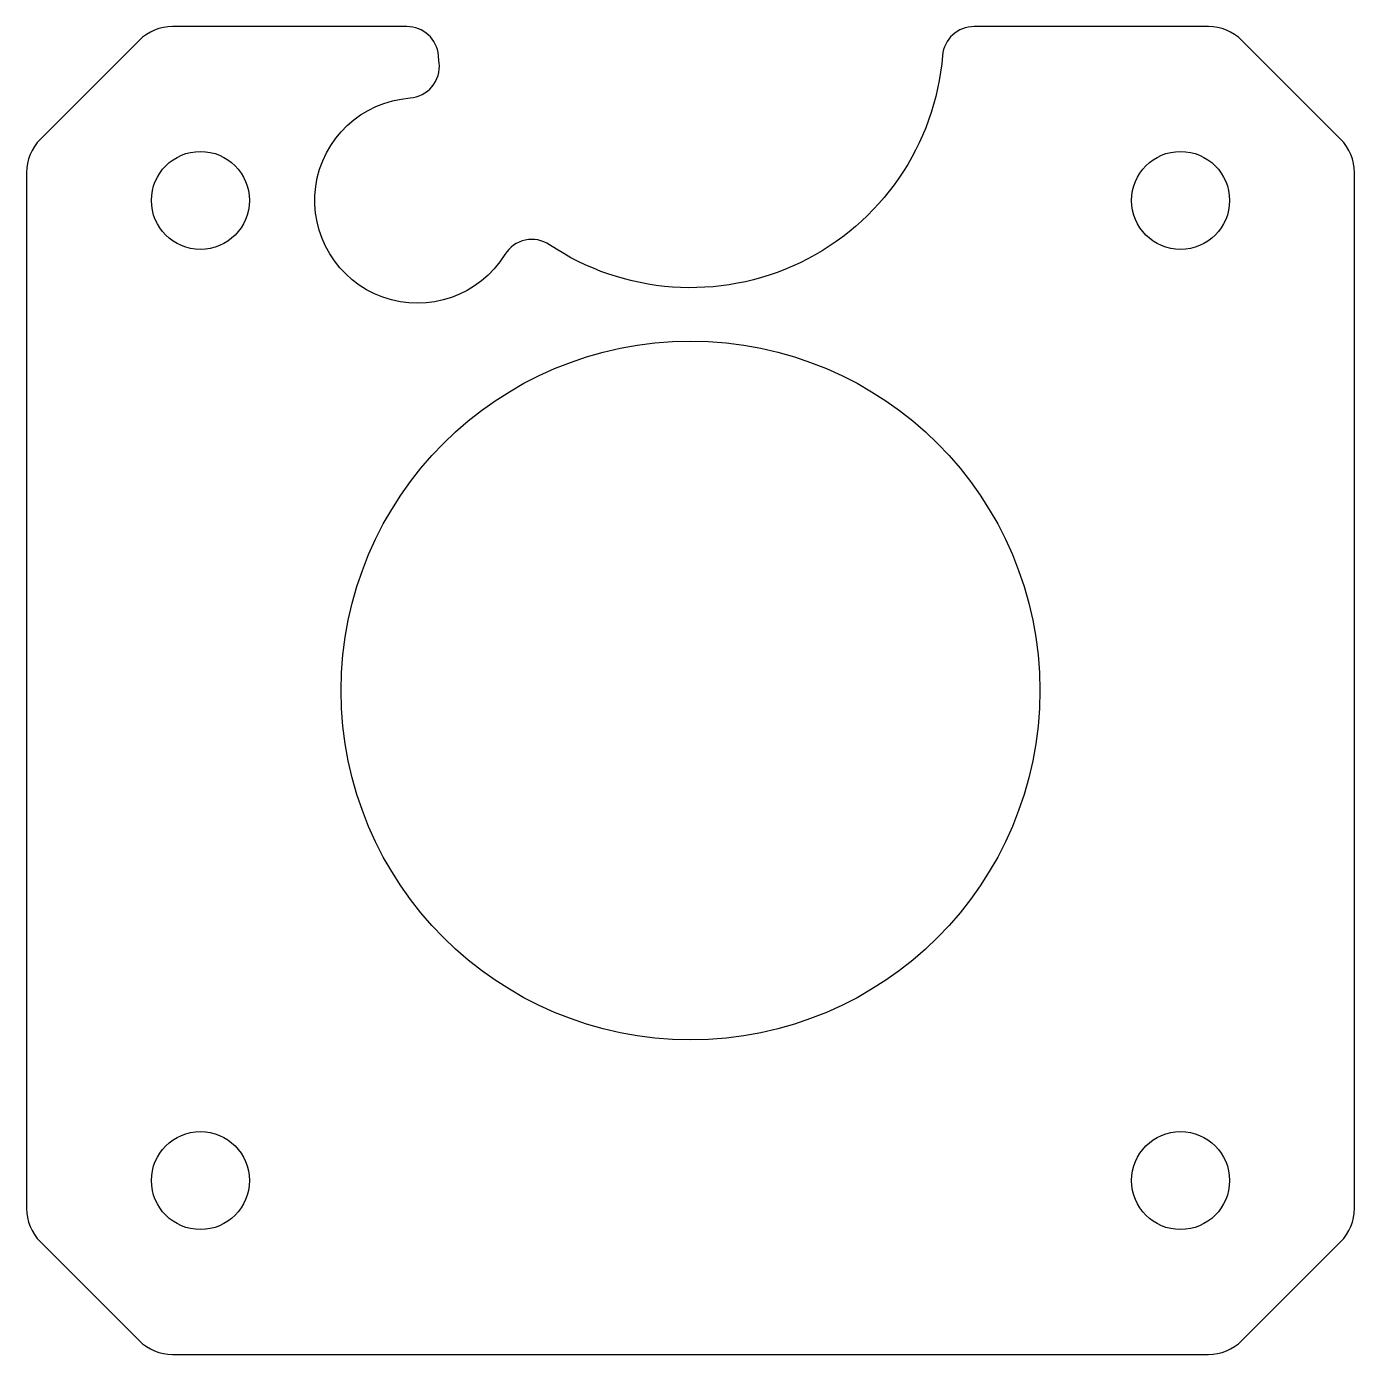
# Model space of a CAD drawing. Header units: millimetres. Extents: x -183.5 to -141.5, y -664 to -622.
import ezdxf

# ---------------------------------------------------------------- set-up
doc = ezdxf.new("R2010")
doc.units = ezdxf.units.MM
doc.layers.get('0').update_dxf_attribs({"linetype": 'CONTINUOUS'})

msp = doc.modelspace()

# ---------------------------------------------------------------- linework, layer by layer
msp.add_lwpolyline([(-146.121, -664, 0.198912), (-145.061, -663.561), (-141.939, -660.439, 0.198912), (-141.5, -659.379), (-141.5, -626.621, 0.198912), (-141.939, -625.561), (-145.061, -622.439, 0.198912), (-146.121, -622), (-153.53, -622, 0.390304), (-154.527, -622.918, -0.57251), (-166.96, -628.901, 0.425547), (-168.368, -629.207, -1.634187), (-171.371, -624.259, 0.425547), (-170.45, -623.15, -0.007293), (-170.473, -622.918, 0.390304), (-171.47, -622), (-178.879, -622, 0.198912), (-179.939, -622.439), (-183.061, -625.561, 0.198912), (-183.5, -626.621), (-183.5, -659.379, 0.198912), (-183.061, -660.439), (-179.939, -663.561, 0.198912), (-178.879, -664)], format="xyb", close=True)
for centre, radius in [((-178, -627.5), 1.55), ((-147, -627.5), 1.55), ((-162.5, -643), 11.05), ((-178, -658.5), 1.55), ((-147, -658.5), 1.55)]:
    msp.add_circle(centre, radius)

doc.saveas('drawing.dxf')
